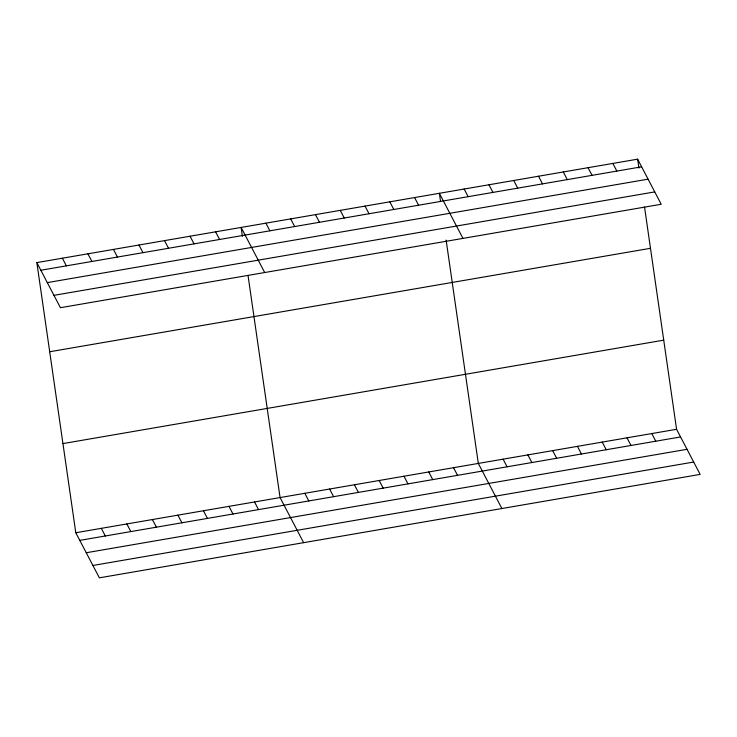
<?xml version="1.0" encoding="UTF-8"?>
<svg xmlns="http://www.w3.org/2000/svg" width="737" height="737" viewBox="0 0 737 737"><rect width="100%" height="100%" fill="white"/><g stroke="black" fill="none" stroke-linecap="round" stroke-linejoin="round"><path stroke-width="1.11" d="M36.85 262.602L637.634 159.164L661.209 204.26L60.425 307.707L36.85 262.602L75.791 532.74L99.366 577.836L700.15 474.398L676.575 429.293L644.543 207.079M40.848 270.249L641.632 166.811M47.306 282.612L648.09 179.165M53.967 295.344L654.751 191.906M49.701 351.752L650.485 248.305M62.94 443.591L663.724 340.153M75.791 532.74L676.575 429.293M79.78 540.378L680.564 436.94M86.247 552.741L687.031 449.303M92.908 565.472L693.692 462.035M612.852 163.43L616.851 171.076M588.071 167.704L592.06 175.342M563.289 171.97L567.278 179.607M538.507 176.235L542.496 183.872M651.794 433.568L655.783 441.205M513.726 180.501L517.715 188.138M627.012 437.833L631.001 445.47M488.944 184.766L492.933 192.412M602.23 442.099L606.219 449.736M464.153 189.031L468.152 196.678M577.449 446.364L581.438 454.001M462.956 238.401L439.372 193.297L440.496 201.1M552.658 450.629L556.656 458.276M414.59 197.571L418.588 205.208M527.876 454.895L531.874 462.541M389.809 201.837L393.807 209.474M503.095 459.169L507.093 466.807M365.027 206.102L369.025 213.739M501.888 508.53L478.313 463.435L446.125 240.105M340.245 210.367L344.243 218.014M453.531 467.7L457.53 475.337M315.464 214.633L319.462 222.279M428.75 471.966L432.748 479.603M290.682 218.898L294.68 226.545M403.968 476.231L407.966 483.877M265.9 223.173L269.889 230.81M379.187 480.496L383.176 488.143M264.694 272.533L241.119 227.438L242.399 236.347M354.405 484.762L358.394 492.408M215.582 231.833L219.58 239.47M329.623 489.036L333.612 496.674M190.054 236.227L194.043 243.873M304.842 493.302L308.831 500.939M164.517 240.621L168.515 248.268M303.635 542.662L280.06 497.567L248.019 275.352M138.98 245.025L142.978 252.662M254.523 501.961L258.521 509.608M113.452 249.419L117.441 257.056M228.986 506.356L232.984 514.002M87.915 253.814L91.913 261.451M203.458 510.759L207.447 518.397M62.387 258.208L66.376 265.854M177.921 515.154L181.919 522.791M152.393 519.548L156.382 527.185M126.856 523.943L130.854 531.589M101.319 528.337L105.317 535.983M637.634 159.164L638.924 168.082"/></g></svg>
